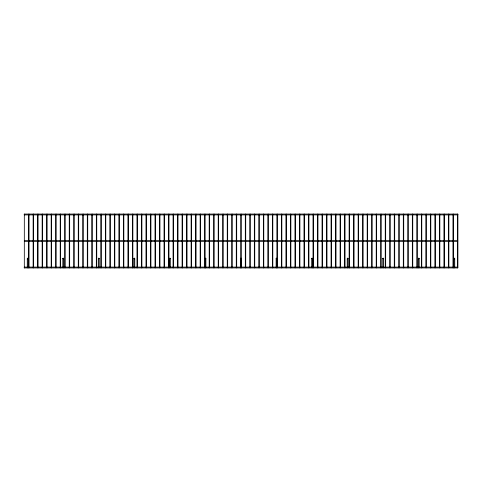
<?xml version="1.0" encoding="UTF-8"?>
<svg xmlns="http://www.w3.org/2000/svg" width="482" height="482" viewBox="0 0 482 482"><rect width="100%" height="100%" fill="white"/><g stroke="black" fill="none" stroke-linecap="round" stroke-linejoin="round"><path stroke-width="0.72" d="M27.275 258.491L27.697 258.069L28.119 258.491L28.119 267.522L27.275 267.522L27.275 258.491L27.697 258.918L28.119 258.491M62.823 258.491L63.25 258.069L63.672 258.491L63.672 267.522L62.823 267.522L62.823 258.491L62.949 258.798M63.672 258.491L63.25 258.918M98.376 258.491L98.798 258.069L99.22 258.491L99.22 267.522L98.376 267.522L98.376 258.491L98.497 258.798M99.099 258.798L99.22 258.491M133.924 258.491L134.351 258.069L134.773 258.491L134.773 267.522L133.924 267.522L133.924 258.491L134.351 258.918M169.477 258.491L169.899 258.069L170.321 258.491L170.321 267.522L169.477 267.522L169.477 258.491L169.899 258.918L170.321 258.491M205.151 258.798L205.453 258.069L205.874 258.491L205.453 258.918M240.578 258.491L241 258.069L241.422 258.491L241.422 267.522L240.578 267.522L240.578 258.491L240.699 258.798M241.301 258.798L241.422 258.491M276.126 258.491L276.548 258.069L276.975 258.491L276.975 267.522L276.126 267.522L276.126 258.491L276.548 258.918M276.849 258.798L276.975 258.491M311.679 258.491L312.101 258.069L312.523 258.491L312.523 267.522L311.679 267.522L311.679 258.491L312.101 258.918L312.523 258.491M348.076 258.491L348.076 267.522L347.227 267.522L347.227 258.491L347.649 258.069L348.076 258.491L347.649 258.918M382.78 258.491L383.202 258.069L383.624 258.491L383.624 267.522L382.78 267.522L382.78 258.491L382.901 258.798M383.503 258.798L383.624 258.491M418.328 258.491L418.75 258.069L419.177 258.491L419.177 267.522L418.328 267.522L418.328 258.491L418.75 258.918M419.051 258.798L419.177 258.491M453.881 258.491L454.303 258.069L454.725 258.491L454.725 267.522L453.881 267.522L453.881 258.491L454.303 258.918L454.725 258.491M205.025 267.522L205.874 267.522L205.874 258.491M27.396 267.263L27.998 267.263M27.998 267.781L27.396 267.781M63.546 267.781L62.949 267.781M99.099 267.781L98.497 267.781M134.647 267.781L134.05 267.781M169.598 267.263L170.2 267.263M170.2 267.781L169.598 267.781M205.748 267.781L205.151 267.781M241.301 267.781L240.699 267.781M276.849 267.781L276.252 267.781M311.8 267.263L312.402 267.263M312.402 267.781L311.8 267.781M347.95 267.781L347.353 267.781M383.503 267.781L382.901 267.781M419.051 267.781L418.454 267.781M454.002 267.263L454.604 267.263M454.604 267.781L454.002 267.781M24.1 214.177L24.522 214.177M24.311 214.9L457.689 214.9L457.689 214.056L24.311 214.056L24.311 267.944L457.689 267.944L457.689 267.1L24.311 267.1M24.311 240.578L457.689 240.578L457.689 241.422L24.311 241.422M24.1 267.823L24.522 267.823M29.041 214.177L28.613 214.177L28.613 267.823L29.041 267.823L29.041 214.177M33.553 214.177L33.131 214.177L33.131 267.823L33.553 267.823L33.553 214.177M38.066 214.177L37.644 214.177L37.644 267.823L38.066 267.823L38.066 214.177M42.579 214.177L42.157 214.177L42.157 267.823L42.579 267.823L42.579 214.177M47.097 214.177L46.67 214.177L46.67 267.823L47.097 267.823L47.097 214.177M51.61 214.177L51.188 214.177L51.188 267.823L51.61 267.823L51.61 214.177M56.123 214.177L55.701 214.177L55.701 267.823L56.123 267.823L56.123 214.177M60.636 214.177L60.214 214.177L60.214 267.823L60.636 267.823L60.636 214.177M65.154 214.177L64.727 214.177L64.727 267.823L65.154 267.823L65.154 214.177M69.667 214.177L69.245 214.177L69.245 267.823L69.667 267.823L69.667 214.177M74.18 214.177L73.758 214.177L73.758 267.823L74.18 267.823L74.18 214.177M78.693 214.177L78.271 214.177L78.271 267.823L78.693 267.823L78.693 214.177M83.211 214.177L82.784 214.177L82.784 267.823L83.211 267.823L83.211 214.177M87.724 214.177L87.302 214.177L87.302 267.823L87.724 267.823L87.724 214.177M92.237 214.177L91.815 214.177L91.815 267.823L92.237 267.823L92.237 214.177M96.755 214.177L96.328 214.177L96.328 267.823L96.755 267.823L96.755 214.177M101.268 214.177L100.846 214.177L100.846 267.823L101.268 267.823L101.268 214.177M105.781 214.177L105.359 214.177L105.359 267.823L105.781 267.823L105.781 214.177M110.294 214.177L109.872 214.177L109.872 267.823L110.294 267.823L110.294 214.177M114.812 214.177L114.385 214.177L114.385 267.823L114.812 267.823L114.812 214.177M119.325 214.177L118.903 214.177L118.903 267.823L119.325 267.823L119.325 214.177M123.838 214.177L123.416 214.177L123.416 267.823L123.838 267.823L123.838 214.177M128.351 214.177L127.929 214.177L127.929 267.823L128.351 267.823L128.351 214.177M132.869 214.177L132.442 214.177L132.442 267.823L132.869 267.823L132.869 214.177M137.382 214.177L136.96 214.177L136.96 267.823L137.382 267.823L137.382 214.177M141.895 214.177L141.473 214.177L141.473 267.823L141.895 267.823L141.895 214.177M146.407 214.177L145.986 214.177L145.986 267.823L146.407 267.823L146.407 214.177M150.926 214.177L150.505 214.177L150.505 267.823L150.926 267.823L150.926 214.177M155.439 214.177L155.017 214.177L155.017 267.823L155.439 267.823L155.439 214.177M159.952 214.177L159.53 214.177L159.53 267.823L159.952 267.823L159.952 214.177M164.47 214.177L164.043 214.177L164.043 267.823L164.47 267.823L164.47 214.177M168.983 214.177L168.561 214.177L168.561 267.823L168.983 267.823L168.983 214.177M173.496 214.177L173.074 214.177L173.074 267.823L173.496 267.823L173.496 214.177M178.009 214.177L177.587 214.177L177.587 267.823L178.009 267.823L178.009 214.177M182.527 214.177L182.1 214.177L182.1 267.823L182.527 267.823L182.527 214.177M187.04 214.177L186.618 214.177L186.618 267.823L187.04 267.823L187.04 214.177M191.553 214.177L191.131 214.177L191.131 267.823L191.553 267.823L191.553 214.177M196.066 214.177L195.644 214.177L195.644 267.823L196.066 267.823L196.066 214.177M200.584 214.177L200.157 214.177L200.157 267.823L200.584 267.823L200.584 214.177M205.097 214.177L204.675 214.177L204.675 267.823L205.097 267.823L205.097 214.177M209.61 214.177L209.188 214.177L209.188 267.823L209.61 267.823L209.61 214.177M214.129 214.177L213.701 214.177L213.701 267.823L214.129 267.823L214.129 214.177M218.641 214.177L218.219 214.177L218.219 267.823L218.641 267.823L218.641 214.177M223.154 214.177L222.732 214.177L222.732 267.823L223.154 267.823L223.154 214.177M227.667 214.177L227.245 214.177L227.245 267.823L227.667 267.823L227.667 214.177M232.185 214.177L231.758 214.177L231.758 267.823L232.185 267.823L232.185 214.177M236.698 214.177L236.276 214.177L236.276 267.823L236.698 267.823L236.698 214.177M241.211 214.177L240.789 214.177L240.789 267.823L241.211 267.823L241.211 214.177M245.724 214.177L245.302 214.177L245.302 267.823L245.724 267.823L245.724 214.177M250.242 214.177L249.815 214.177L249.815 267.823L250.242 267.823L250.242 214.177M254.755 214.177L254.333 214.177L254.333 267.823L254.755 267.823L254.755 214.177M259.268 214.177L258.846 214.177L258.846 267.823L259.268 267.823L259.268 214.177M263.781 214.177L263.359 214.177L263.359 267.823L263.781 267.823L263.781 214.177M268.299 214.177L267.872 214.177L267.872 267.823L268.299 267.823L268.299 214.177M272.812 214.177L272.39 214.177L272.39 267.823L272.812 267.823L272.812 214.177M277.325 214.177L276.903 214.177L276.903 267.823L277.325 267.823L277.325 214.177M281.843 214.177L281.416 214.177L281.416 267.823L281.843 267.823L281.843 214.177M286.356 214.177L285.934 214.177L285.934 267.823L286.356 267.823L286.356 214.177M290.869 214.177L290.447 214.177L290.447 267.823L290.869 267.823L290.869 214.177M295.382 214.177L294.96 214.177L294.96 267.823L295.382 267.823L295.382 214.177M299.9 214.177L299.473 214.177L299.473 267.823L299.9 267.823L299.9 214.177M304.413 214.177L303.991 214.177L303.991 267.823L304.413 267.823L304.413 214.177M308.926 214.177L308.504 214.177L308.504 267.823L308.926 267.823L308.926 214.177M313.439 214.177L313.017 214.177L313.017 267.823L313.439 267.823L313.439 214.177M317.957 214.177L317.53 214.177L317.53 267.823L317.957 267.823L317.957 214.177M322.47 214.177L322.048 214.177L322.048 267.823L322.47 267.823L322.47 214.177M326.983 214.177L326.561 214.177L326.561 267.823L326.983 267.823L326.983 214.177M331.496 214.177L331.074 214.177L331.074 267.823L331.496 267.823L331.496 214.177M336.014 214.177L335.593 214.177L335.593 267.823L336.014 267.823L336.014 214.177M340.527 214.177L340.105 214.177L340.105 267.823L340.527 267.823L340.527 214.177M345.04 214.177L344.618 214.177L344.618 267.823L345.04 267.823L345.04 214.177M349.558 214.177L349.131 214.177L349.131 267.823L349.558 267.823L349.558 214.177M354.071 214.177L353.649 214.177L353.649 267.823L354.071 267.823L354.071 214.177M358.584 214.177L358.162 214.177L358.162 267.823L358.584 267.823L358.584 214.177M363.097 214.177L362.675 214.177L362.675 267.823L363.097 267.823L363.097 214.177M367.615 214.177L367.188 214.177L367.188 267.823L367.615 267.823L367.615 214.177M372.128 214.177L371.706 214.177L371.706 267.823L372.128 267.823L372.128 214.177M376.641 214.177L376.219 214.177L376.219 267.823L376.641 267.823L376.641 214.177M381.154 214.177L380.732 214.177L380.732 267.823L381.154 267.823L381.154 214.177M385.672 214.177L385.245 214.177L385.245 267.823L385.672 267.823L385.672 214.177M390.185 214.177L389.763 214.177L389.763 267.823L390.185 267.823L390.185 214.177M394.698 214.177L394.276 214.177L394.276 267.823L394.698 267.823L394.698 214.177M399.217 214.177L398.789 214.177L398.789 267.823L399.217 267.823L399.217 214.177M403.729 214.177L403.307 214.177L403.307 267.823L403.729 267.823L403.729 214.177M408.242 214.177L407.82 214.177L407.82 267.823L408.242 267.823L408.242 214.177M412.755 214.177L412.333 214.177L412.333 267.823L412.755 267.823L412.755 214.177M417.273 214.177L416.846 214.177L416.846 267.823L417.273 267.823L417.273 214.177M421.786 214.177L421.364 214.177L421.364 267.823L421.786 267.823L421.786 214.177M426.299 214.177L425.877 214.177L425.877 267.823L426.299 267.823L426.299 214.177M430.812 214.177L430.39 214.177L430.39 267.823L430.812 267.823L430.812 214.177M435.33 214.177L434.903 214.177L434.903 267.823L435.33 267.823L435.33 214.177M439.843 214.177L439.421 214.177L439.421 267.823L439.843 267.823L439.843 214.177M444.356 214.177L443.934 214.177L443.934 267.823L444.356 267.823L444.356 214.177M448.869 214.177L448.447 214.177L448.447 267.823L448.869 267.823L448.869 214.177M453.387 214.177L452.959 214.177L452.959 267.823L453.387 267.823L453.387 214.177M457.9 214.177L457.478 214.177L457.478 267.823L457.9 267.823L457.9 214.177"/></g></svg>
